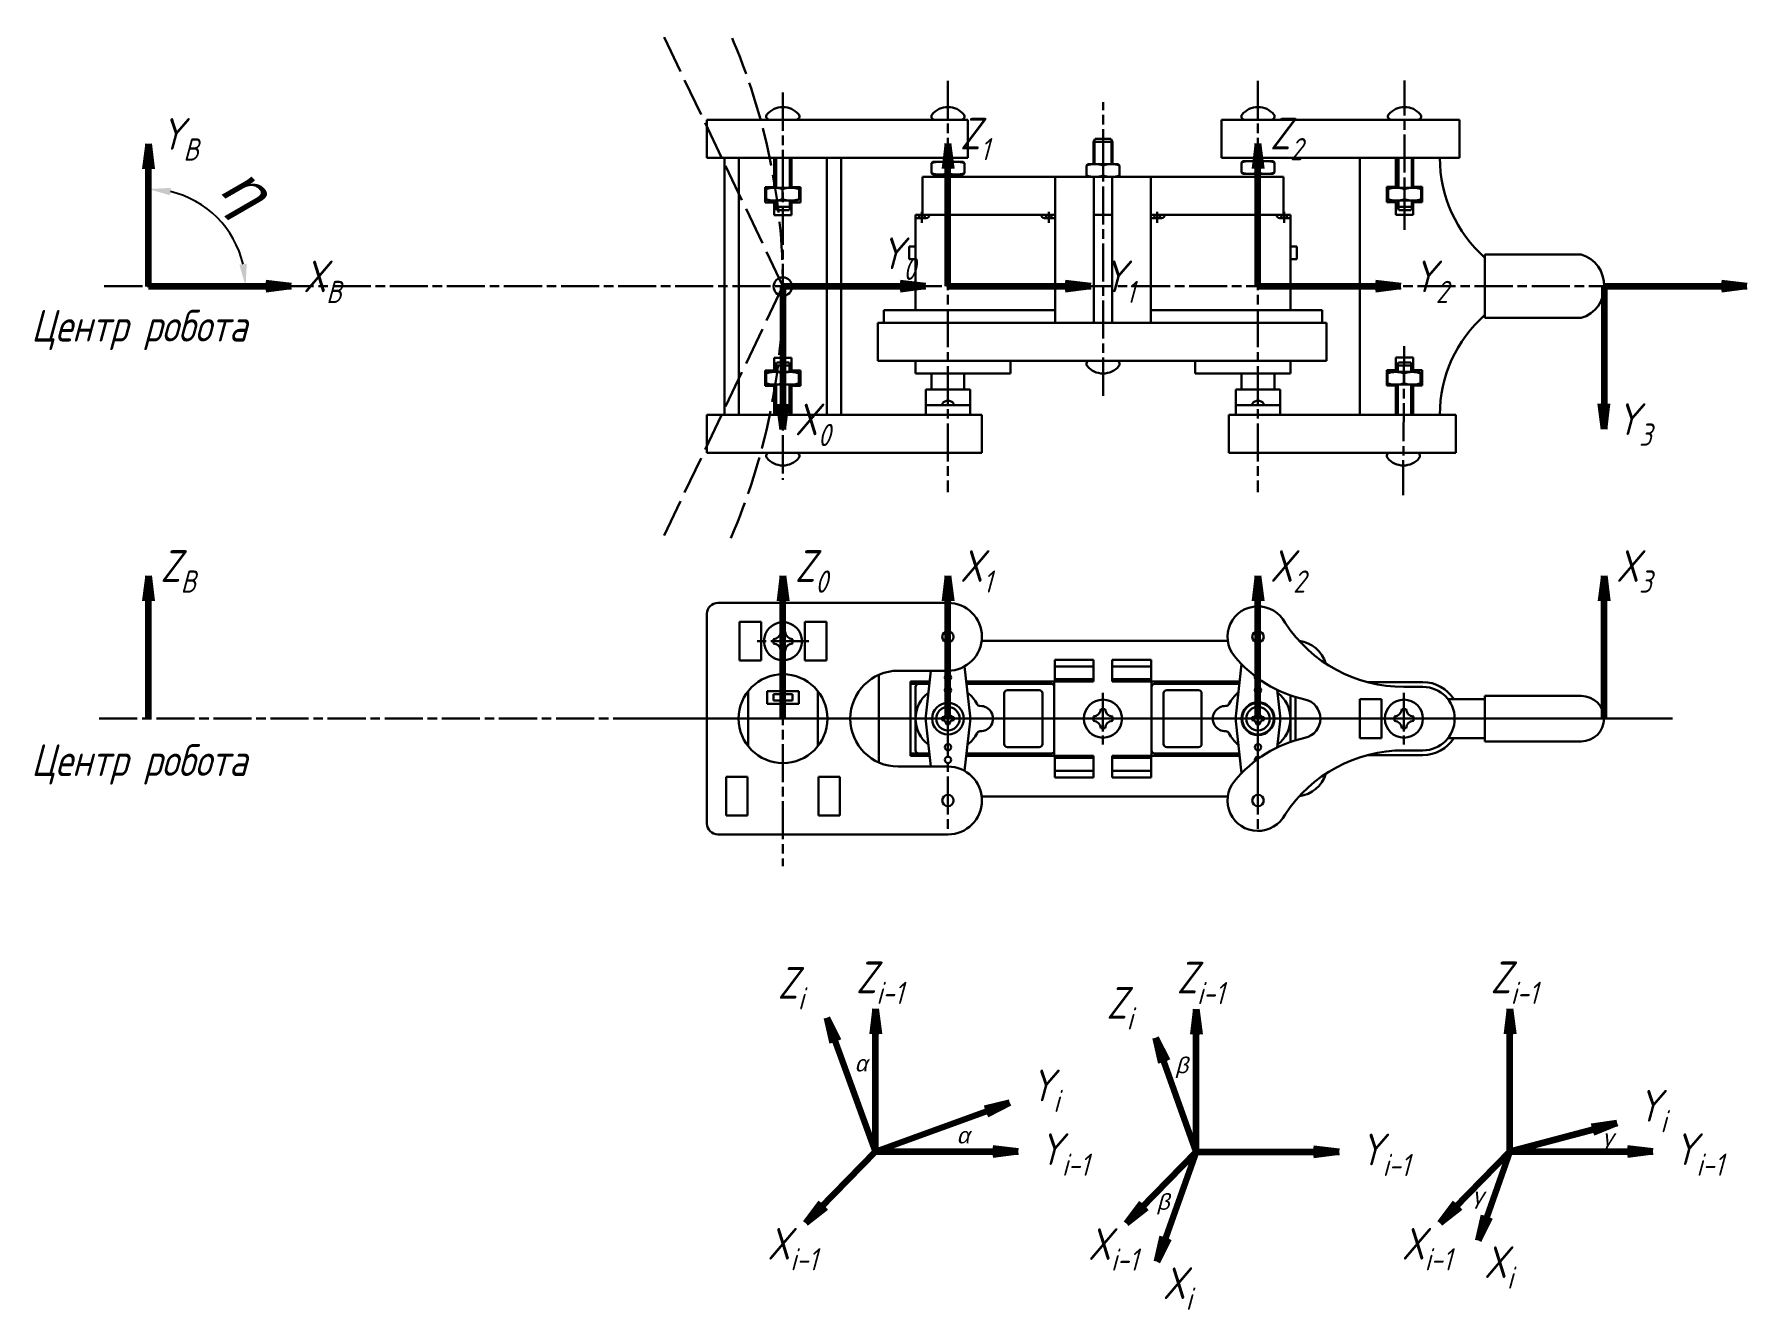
# Model space of a CAD drawing. Header units: millimetres. Extents: x 0 to 5528, y 0 to 1574.
# Drawn here: x 3866 to 4406, y 1091 to 1493 of the extents above; entities that cross this region are included whole.
import ezdxf

# ---------------------------------------------------------------- set-up
doc = ezdxf.new("R2010")
doc.units = ezdxf.units.MM
doc.linetypes.add('ACAD_ISO02W100', pattern=[15, 12, -3])
doc.linetypes.add('AM_ISO08W050', pattern=[18, 12, -1.5, 3, -1.5])
doc.layers.get('0').update_dxf_attribs({"lineweight": 60})
for name, color, linetype, lineweight in [('0.3', 130, 'Continuous', 30), ('0.6', 255, 'Continuous', 60), ('X', 5, 'Continuous', 100), ('Y', 3, 'Continuous', 100), ('Z', 1, 'Continuous', 100), ('Осевые', 10, 'AM_ISO08W050', 60), ('пунктир', 130, 'ACAD_ISO02W100', 60)]:
    doc.layers.add(name, color=color, linetype=linetype, lineweight=lineweight)
doc.styles.add('ГОСТ', font='GOST_A.TTF', dxfattribs={"oblique": 15, "height": 5})
doc.dimstyles.new('ISO-25', dxfattribs={"dimtxt": 20, "dimasz": 7, "dimexe": 1.25, "dimexo": 0.625, "dimgap": 2, "dimtad": 1, "dimtxsty": 'ГОСТ', "dimcen": 2.5, "dimadec": 0, "dimazin": 0, "dimtfac": 1, "dimtmove": 0, "dimatfit": 3, "dimfxl": 1, "dimarcsym": 0})

# ---------------------------------------------------------------- blocks, each defined once
blk = doc.blocks.new('*D38')
at = {"layer": 'Defpoints', "color": 0, "linetype": 'ByBlock', "transparency": 16777216}
for p in [(3902.31, 1458.51), (3928.85, 1428.94), (3902.31, 1413.61), (3902.31, 1413.61), (3947.31, 1413.61)]:
    blk.add_point(p, dxfattribs=at)
at = {"layer": 'пунктир', "color": 0, "linetype": 'ByBlock', "lineweight": -2, "transparency": 16777216}
blk.add_arc((3902.31, 1413.61), 30.64, 13.118, 76.882, dxfattribs=at)
at = {"layer": 'пунктир', "color": 0, "linetype": 'ByBlock', "transparency": 16777216}
for points in [[(3909.13, 1442.3), (3909.4, 1444.62), (3902.31, 1444.26)], [(3933.31, 1420.7), (3930.99, 1420.44), (3932.95, 1413.61)]]:
    blk.add_solid(points, dxfattribs=at)
at = {"layer": 'пунктир', "color": 0, "linetype": 'ByBlock', "lineweight": 30, "transparency": 16777216, "insert": (3931.72, 1443.02), "char_height": 5, "attachment_point": 5, "rotation": 315, "style": 'ГОСТ'}
blk.add_mtext('{\\fArial|b0|i0|c0|p34;\\H2.8x;η}', dxfattribs=at)

msp = doc.modelspace()

# ---------------------------------------------------------------- linework, layer by layer
at = {"color": 9, "linetype": 'Continuous', "lineweight": 30, "true_color": 0xc7c8ca}
for p, q in [((4188.131, 1448.115), (4188.131, 1402.115)), ((4200.331, 1448.115), (4200.331, 1402.115)), ((4206.131, 1448.115), (4206.131, 1402.115)), ((4218.331, 1448.115), (4218.331, 1402.115))]:
    msp.add_line(p, q, dxfattribs=at)
at = {"layer": '0.3', "color": 9, "lineweight": 30, "true_color": 0xc7c8ca}
for p, q in [((4200.569, 1452.115), (4200.594, 1459.797)), ((4205.912, 1452.115), (4205.912, 1459.797)), ((4100.242, 1454.115), (4100.247, 1444.633)), ((4104.489, 1454.115), (4104.489, 1444.633)), ((4296.348, 1454.115), (4296.353, 1444.633)), ((4300.595, 1454.115), (4300.595, 1444.633)), ((4100.249, 1440.633), (4100.251, 1437.984)), ((4104.489, 1440.633), (4104.489, 1437.95)), ((4296.356, 1440.633), (4296.357, 1437.984)), ((4300.595, 1440.633), (4300.595, 1437.95)), ((4100.219, 1386.597), (4100.221, 1389.246)), ((4104.459, 1386.597), (4104.459, 1389.28)), ((4296.169, 1386.597), (4296.171, 1389.246)), ((4300.409, 1386.597), (4300.409, 1389.28)), ((4100.212, 1373.115), (4100.217, 1382.597)), ((4104.459, 1373.115), (4104.459, 1382.597)), ((4296.162, 1373.115), (4296.167, 1382.597)), ((4300.409, 1373.115), (4300.409, 1382.597))]:
    msp.add_line(p, q, dxfattribs=at)
at = {"layer": '0.6', "color": 9, "lineweight": 30, "true_color": 0xc7c8ca}
for p, q in [((4078.401, 1466.115), (4078.401, 1454.115)), ((4160.592, 1466.115), (4078.401, 1466.115)), ((4106.554, 1466.115), (4098.069, 1466.115)), ((4104.882, 1466.115), (4098.939, 1466.115)), ((4158.604, 1466.115), (4150.119, 1466.115)), ((4157.333, 1466.115), (4151.39, 1466.115)), ((4160.592, 1466.115), (4160.592, 1454.115)), ((4240.601, 1466.115), (4315.601, 1466.115)), ((4240.601, 1466.115), (4240.601, 1454.115)), ((4256.344, 1466.115), (4247.859, 1466.115)), ((4255.073, 1466.115), (4249.13, 1466.115)), ((4302.544, 1466.115), (4294.059, 1466.115)), ((4301.273, 1466.115), (4295.33, 1466.115)), ((4315.601, 1466.115), (4315.601, 1454.115)), ((4200.753, 1460.115), (4200.253, 1459.115)), ((4203.253, 1459.115), (4200.253, 1459.115)), ((4200.253, 1452.115), (4200.253, 1459.115)), ((4203.253, 1460.115), (4200.753, 1460.115)), ((4203.253, 1460.115), (4205.753, 1460.115)), ((4203.253, 1459.115), (4206.253, 1459.115)), ((4205.753, 1460.115), (4206.253, 1459.115)), ((4206.253, 1452.115), (4206.253, 1459.115)), ((4206.253, 1452.115), (4206.253, 1459.115)), ((4160.592, 1454.115), (4078.401, 1454.115)), ((4099.926, 1454.115), (4099.926, 1444.633)), ((4104.83, 1454.115), (4104.83, 1444.633)), ((4149.177, 1452.437), (4149.604, 1452.837)), ((4149.177, 1452.437), (4149.177, 1450.837)), ((4154.361, 1452.837), (4149.604, 1452.837)), ((4154.361, 1452.837), (4159.119, 1452.837)), ((4154.361, 1452.437), (4154.361, 1449.237)), ((4159.545, 1452.437), (4159.119, 1452.837)), ((4159.545, 1452.437), (4159.545, 1450.837)), ((4240.601, 1454.115), (4315.601, 1454.115)), ((4246.917, 1452.651), (4247.344, 1453.051)), ((4246.917, 1452.651), (4246.917, 1451.051)), ((4252.101, 1453.051), (4247.344, 1453.051)), ((4252.101, 1453.051), (4256.859, 1453.051)), ((4252.101, 1452.651), (4252.101, 1449.451)), ((4257.285, 1452.651), (4256.859, 1453.051)), ((4257.285, 1452.651), (4257.285, 1451.051)), ((4296.032, 1454.115), (4296.032, 1444.633)), ((4300.936, 1454.115), (4300.936, 1444.633)), ((4146.317, 1448.115), (4218.331, 1448.115)), ((4146.317, 1448.115), (4146.317, 1436.115)), ((4149.177, 1449.237), (4149.177, 1450.837)), ((4149.177, 1449.237), (4149.604, 1448.837)), ((4154.361, 1448.837), (4149.604, 1448.837)), ((4154.361, 1448.837), (4159.119, 1448.837)), ((4159.545, 1449.237), (4159.119, 1448.837)), ((4159.545, 1449.237), (4159.545, 1450.837)), ((4188.131, 1448.115), (4188.131, 1436.115)), ((4198.069, 1451.715), (4198.495, 1452.115)), ((4198.069, 1451.715), (4198.069, 1450.115)), ((4198.069, 1448.515), (4198.069, 1450.115)), ((4198.069, 1448.515), (4198.495, 1448.115)), ((4203.253, 1452.115), (4198.495, 1452.115)), ((4203.253, 1448.115), (4198.495, 1448.115)), ((4200.331, 1448.115), (4200.331, 1436.115)), ((4203.253, 1452.115), (4208.011, 1452.115)), ((4203.253, 1451.715), (4203.253, 1448.515)), ((4203.253, 1448.115), (4208.011, 1448.115)), ((4206.131, 1448.115), (4206.131, 1436.115)), ((4208.437, 1451.715), (4208.011, 1452.115)), ((4208.437, 1448.515), (4208.011, 1448.115)), ((4208.437, 1451.715), (4208.437, 1450.115)), ((4208.437, 1448.515), (4208.437, 1450.115)), ((4218.331, 1448.115), (4260.145, 1448.115)), ((4218.331, 1448.115), (4218.331, 1436.115)), ((4246.917, 1449.451), (4246.917, 1451.051)), ((4246.917, 1449.451), (4247.344, 1449.051)), ((4252.101, 1449.051), (4247.344, 1449.051)), ((4252.101, 1449.051), (4256.859, 1449.051)), ((4257.285, 1449.451), (4256.859, 1449.051)), ((4257.285, 1449.451), (4257.285, 1451.051)), ((4260.145, 1448.115), (4260.145, 1436.115)), ((4097.042, 1444.233), (4097.469, 1444.633)), ((4097.042, 1444.233), (4097.042, 1442.633)), ((4097.042, 1441.033), (4097.042, 1442.633)), ((4102.227, 1444.633), (4097.469, 1444.633)), ((4102.227, 1444.633), (4106.984, 1444.633)), ((4102.227, 1441.033), (4102.227, 1444.233)), ((4107.411, 1444.233), (4106.984, 1444.633)), ((4107.411, 1444.233), (4107.411, 1442.633)), ((4107.411, 1441.033), (4107.411, 1442.633)), ((4293.149, 1444.233), (4293.575, 1444.633)), ((4293.149, 1444.233), (4293.149, 1442.633)), ((4293.149, 1441.033), (4293.149, 1442.633)), ((4298.333, 1444.633), (4293.575, 1444.633)), ((4298.333, 1444.633), (4303.091, 1444.633)), ((4298.333, 1441.033), (4298.333, 1444.233)), ((4303.517, 1444.233), (4303.091, 1444.633)), ((4303.517, 1444.233), (4303.517, 1442.633)), ((4303.517, 1441.033), (4303.517, 1442.633)), ((4097.042, 1441.033), (4097.469, 1440.633)), ((4102.227, 1440.633), (4097.469, 1440.633)), ((4099.926, 1440.633), (4099.926, 1438.633)), ((4102.195, 1438.633), (4099.926, 1438.633)), ((4100.426, 1437.633), (4099.926, 1438.633)), ((4102.195, 1437.633), (4100.426, 1437.633)), ((4102.195, 1438.633), (4104.83, 1438.633)), ((4102.195, 1437.633), (4104.33, 1437.633)), ((4102.227, 1440.633), (4106.984, 1440.633)), ((4104.33, 1437.633), (4104.83, 1438.633)), ((4104.83, 1440.632), (4104.83, 1438.633)), ((4104.83, 1440.632), (4104.83, 1438.633)), ((4107.411, 1441.033), (4106.984, 1440.633)), ((4188.131, 1436.115), (4144.131, 1436.115)), ((4144.131, 1436.115), (4144.131, 1406.115)), ((4146.317, 1436.115), (4188.131, 1436.115)), ((4188.131, 1406.115), (4188.131, 1436.115)), ((4200.331, 1436.115), (4206.131, 1436.115)), ((4218.331, 1436.115), (4260.145, 1436.115)), ((4218.331, 1436.115), (4262.331, 1436.115)), ((4218.331, 1406.115), (4218.331, 1436.115)), ((4262.331, 1436.115), (4262.331, 1406.115)), ((4293.149, 1441.033), (4293.575, 1440.633)), ((4298.333, 1440.633), (4293.575, 1440.633)), ((4296.032, 1440.633), (4296.032, 1438.633)), ((4298.301, 1438.633), (4296.032, 1438.633)), ((4296.532, 1437.633), (4296.032, 1438.633)), ((4298.301, 1437.633), (4296.532, 1437.633)), ((4298.301, 1438.633), (4300.937, 1438.633)), ((4298.301, 1437.633), (4300.437, 1437.633)), ((4298.333, 1440.633), (4303.091, 1440.633)), ((4300.436, 1437.633), (4300.936, 1438.633)), ((4300.936, 1440.632), (4300.936, 1438.633)), ((4300.936, 1440.632), (4300.936, 1438.633)), ((4303.517, 1441.033), (4303.091, 1440.633)), ((4147.488, 1435.115), (4144.131, 1435.115)), ((4184.775, 1435.115), (4188.131, 1435.115)), ((4221.688, 1435.115), (4218.331, 1435.115)), ((4258.975, 1435.115), (4262.331, 1435.115)), ((4142.131, 1422.115), (4142.131, 1426.115)), ((4142.131, 1426.115), (4144.131, 1426.115)), ((4264.331, 1426.115), (4262.331, 1426.115)), ((4264.331, 1422.115), (4264.331, 1426.115)), ((4144.131, 1422.115), (4142.131, 1422.115)), ((4262.331, 1422.115), (4264.331, 1422.115)), ((4323.644, 1423.615), (4323.644, 1413.615)), ((4323.644, 1423.615), (4354.015, 1423.615)), ((4323.644, 1403.615), (4323.644, 1413.615)), ((4134.131, 1402.115), (4134.131, 1406.115)), ((4134.131, 1406.115), (4188.131, 1406.115)), ((4272.331, 1406.115), (4218.331, 1406.115)), ((4272.331, 1402.115), (4272.331, 1406.115)), ((4132.292, 1402.115), (4132.292, 1390.115)), ((4132.292, 1402.115), (4273.67, 1402.115)), ((4144.131, 1402.115), (4134.131, 1402.115)), ((4144.131, 1402.115), (4188.131, 1402.115)), ((4262.331, 1402.115), (4218.331, 1402.115)), ((4262.331, 1402.115), (4272.331, 1402.115)), ((4273.67, 1402.115), (4273.67, 1390.115)), ((4323.644, 1403.615), (4354.015, 1403.615)), ((4100.396, 1389.597), (4099.896, 1388.597)), ((4102.165, 1388.597), (4099.896, 1388.597)), ((4099.896, 1386.597), (4099.896, 1388.597)), ((4102.165, 1389.597), (4100.396, 1389.597)), ((4102.165, 1389.597), (4104.3, 1389.597)), ((4102.165, 1388.597), (4104.8, 1388.597)), ((4104.3, 1389.597), (4104.8, 1388.597)), ((4104.8, 1386.597), (4104.8, 1388.597)), ((4104.8, 1386.597), (4104.8, 1388.597)), ((4132.292, 1390.115), (4273.67, 1390.115)), ((4144.131, 1390.115), (4144.131, 1386.115)), ((4174.131, 1386.115), (4174.131, 1390.115)), ((4199.01, 1390.115), (4207.496, 1390.115)), ((4200.253, 1390.115), (4206.253, 1390.115)), ((4232.331, 1386.115), (4232.331, 1390.115)), ((4262.331, 1390.115), (4262.331, 1386.115)), ((4296.346, 1389.597), (4295.846, 1388.597)), ((4298.115, 1388.597), (4295.846, 1388.597)), ((4295.846, 1386.597), (4295.846, 1388.597)), ((4298.115, 1389.597), (4296.346, 1389.597)), ((4298.115, 1389.597), (4300.25, 1389.597)), ((4298.115, 1388.597), (4300.75, 1388.597)), ((4300.25, 1389.597), (4300.75, 1388.597)), ((4300.75, 1386.597), (4300.75, 1388.597)), ((4300.75, 1386.597), (4300.75, 1388.597)), ((4097.012, 1386.197), (4097.439, 1386.597)), ((4097.012, 1386.197), (4097.012, 1384.597)), ((4097.012, 1382.997), (4097.012, 1384.597)), ((4097.012, 1382.997), (4097.439, 1382.597)), ((4102.197, 1386.597), (4097.439, 1386.597)), ((4102.197, 1382.597), (4097.439, 1382.597)), ((4099.896, 1373.115), (4099.896, 1382.597)), ((4102.197, 1386.597), (4106.954, 1386.597)), ((4102.197, 1386.197), (4102.197, 1382.997)), ((4102.197, 1382.597), (4106.954, 1382.597)), ((4104.8, 1373.115), (4104.8, 1382.597)), ((4107.381, 1386.197), (4106.954, 1386.597)), ((4107.381, 1382.997), (4106.954, 1382.597)), ((4107.381, 1386.197), (4107.381, 1384.597)), ((4107.381, 1382.997), (4107.381, 1384.597)), ((4174.131, 1386.115), (4144.131, 1386.115)), ((4149.197, 1381.115), (4149.197, 1386.115)), ((4159.525, 1381.115), (4159.525, 1386.115)), ((4262.331, 1386.115), (4232.331, 1386.115)), ((4246.937, 1381.115), (4246.937, 1386.115)), ((4257.265, 1381.115), (4257.265, 1386.115)), ((4292.963, 1386.197), (4293.389, 1386.597)), ((4292.963, 1386.197), (4292.963, 1384.597)), ((4292.963, 1382.997), (4292.963, 1384.597)), ((4292.963, 1382.997), (4293.389, 1382.597)), ((4298.147, 1386.597), (4293.389, 1386.597)), ((4298.147, 1382.597), (4293.389, 1382.597)), ((4295.846, 1373.115), (4295.846, 1382.597)), ((4298.147, 1386.597), (4302.905, 1386.597)), ((4298.147, 1386.197), (4298.147, 1382.997)), ((4298.147, 1382.597), (4302.905, 1382.597)), ((4300.75, 1373.115), (4300.75, 1382.597)), ((4303.331, 1386.197), (4302.905, 1386.597)), ((4303.331, 1382.997), (4302.905, 1382.597)), ((4303.331, 1386.197), (4303.331, 1384.597)), ((4303.331, 1382.997), (4303.331, 1384.597)), ((4161.361, 1381.115), (4147.361, 1381.115)), ((4147.361, 1381.115), (4147.361, 1373.115)), ((4161.361, 1373.115), (4161.361, 1381.115)), ((4259.101, 1381.115), (4245.101, 1381.115)), ((4245.101, 1381.115), (4245.101, 1373.115)), ((4259.101, 1373.115), (4259.101, 1381.115)), ((4165.061, 1373.115), (4078.401, 1373.115)), ((4161.361, 1376.115), (4147.361, 1376.115)), ((4152.876, 1376.115), (4155.847, 1376.115)), ((4161.361, 1373.115), (4161.361, 1376.115)), ((4242.901, 1373.115), (4314.501, 1373.115)), ((4259.101, 1376.115), (4245.101, 1376.115)), ((4245.101, 1373.115), (4259.101, 1373.115)), ((4250.616, 1376.115), (4253.587, 1376.115)), ((4259.101, 1373.115), (4259.101, 1376.115)), ((4165.061, 1361.115), (4078.401, 1361.115)), ((4098.069, 1361.115), (4106.554, 1361.115)), ((4242.901, 1361.115), (4314.501, 1361.115)), ((4247.859, 1361.115), (4256.344, 1361.115)), ((4293.693, 1361.115), (4302.179, 1361.115)), ((4099.361, 1302.415), (4099.361, 1301.715)), ((4099.361, 1301.015), (4099.361, 1301.715)), ((4102.361, 1304.715), (4101.661, 1304.715)), ((4102.361, 1304.715), (4103.061, 1304.715)), ((4105.361, 1302.415), (4105.361, 1301.715)), ((4105.361, 1301.015), (4105.361, 1301.715)), ((4252.101, 1305.315), (4252.101, 1305.315)), ((4102.361, 1298.715), (4101.661, 1298.715)), ((4102.361, 1298.715), (4103.061, 1298.715)), ((4148.948, 1292.415), (4147.402, 1278.065)), ((4159.625, 1293.799), (4161.321, 1278.065)), ((4188.131, 1293.715), (4200.331, 1293.715)), ((4206.131, 1293.715), (4218.331, 1293.715)), ((4246.914, 1294.52), (4245.141, 1278.065)), ((4091.361, 1268.655), (4091.361, 1285.975)), ((4107.361, 1285.991), (4097.361, 1285.991)), ((4097.361, 1285.991), (4097.361, 1281.991)), ((4099.361, 1282.991), (4099.361, 1284.991)), ((4099.361, 1284.991), (4105.361, 1284.991)), ((4102.361, 1284.991), (4105.361, 1284.991)), ((4105.361, 1284.991), (4105.361, 1282.991)), ((4107.361, 1281.991), (4107.361, 1285.991)), ((4113.361, 1285.975), (4113.361, 1268.655)), ((4148.506, 1288.315), (4142.542, 1288.315)), ((4144.132, 1287.315), (4144.132, 1277.315)), ((4187.132, 1288.315), (4160.217, 1288.315)), ((4172.132, 1277.315), (4172.132, 1285.315)), ((4183.132, 1286.315), (4173.132, 1286.315)), ((4184.132, 1277.315), (4184.132, 1285.315)), ((4218.581, 1267.315), (4218.581, 1287.315)), ((4219.331, 1288.315), (4246.246, 1288.315)), ((4222.331, 1277.315), (4222.331, 1285.315)), ((4223.331, 1286.315), (4233.331, 1286.315)), ((4234.331, 1277.315), (4234.331, 1285.315)), ((4258.162, 1286.399), (4259.061, 1278.065)), ((4097.361, 1281.991), (4107.361, 1281.991)), ((4105.361, 1282.991), (4099.361, 1282.991)), ((4102.361, 1281.991), (4107.361, 1281.991)), ((4203.231, 1280.315), (4202.531, 1280.315)), ((4203.231, 1280.315), (4203.931, 1280.315)), ((4262.331, 1284.668), (4262.331, 1269.962)), ((4298.101, 1280.315), (4297.401, 1280.315)), ((4298.101, 1280.315), (4298.801, 1280.315)), ((4311.974, 1283.48), (4323.644, 1283.48)), ((4323.644, 1284.48), (4323.644, 1277.315)), ((4323.644, 1284.48), (4354.015, 1284.48)), ((4144.132, 1267.315), (4144.132, 1277.315)), ((4148.948, 1262.215), (4147.402, 1276.565)), ((4152.515, 1277.746), (4152.515, 1277.315)), ((4152.515, 1276.884), (4152.515, 1277.315)), ((4154.361, 1279.162), (4153.93, 1279.162)), ((4154.361, 1275.468), (4153.93, 1275.468)), ((4154.361, 1279.162), (4154.792, 1279.162)), ((4154.361, 1275.468), (4154.792, 1275.468)), ((4156.208, 1277.746), (4156.208, 1277.315)), ((4156.208, 1276.884), (4156.208, 1277.315)), ((4159.625, 1260.83), (4161.321, 1276.565)), ((4172.132, 1277.315), (4172.132, 1269.315)), ((4184.132, 1277.315), (4184.132, 1269.315)), ((4200.231, 1278.015), (4200.231, 1277.315)), ((4200.231, 1276.615), (4200.231, 1277.315)), ((4203.231, 1274.315), (4202.531, 1274.315)), ((4203.231, 1274.315), (4203.931, 1274.315)), ((4206.231, 1278.015), (4206.231, 1277.315)), ((4206.231, 1276.615), (4206.231, 1277.315)), ((4222.331, 1277.315), (4222.331, 1269.315)), ((4234.331, 1277.315), (4234.331, 1269.315)), ((4246.914, 1260.11), (4245.141, 1276.565)), ((4250.254, 1277.746), (4250.254, 1277.315)), ((4250.254, 1276.884), (4250.254, 1277.315)), ((4252.101, 1279.162), (4251.67, 1279.162)), ((4252.101, 1275.468), (4251.67, 1275.468)), ((4252.101, 1279.162), (4252.532, 1279.162)), ((4252.101, 1275.468), (4252.532, 1275.468)), ((4253.948, 1277.746), (4253.948, 1277.315)), ((4253.948, 1276.884), (4253.948, 1277.315)), ((4258.162, 1268.231), (4259.061, 1276.565)), ((4295.101, 1278.015), (4295.101, 1277.315)), ((4295.101, 1276.615), (4295.101, 1277.315)), ((4298.101, 1274.315), (4297.401, 1274.315)), ((4298.101, 1274.315), (4298.801, 1274.315)), ((4301.101, 1278.015), (4301.101, 1277.315)), ((4301.101, 1276.615), (4301.101, 1277.315)), ((4323.644, 1270.15), (4323.644, 1277.315)), ((4311.974, 1271.15), (4323.644, 1271.15)), ((4323.644, 1270.15), (4354.015, 1270.15)), ((4148.506, 1266.315), (4142.542, 1266.315)), ((4148.506, 1266.315), (4145.132, 1266.315)), ((4160.217, 1266.315), (4187.132, 1266.315)), ((4183.132, 1268.315), (4173.132, 1268.315)), ((4246.246, 1266.315), (4219.331, 1266.315)), ((4223.331, 1268.315), (4233.331, 1268.315)), ((4188.131, 1260.915), (4200.331, 1260.915)), ((4206.131, 1260.915), (4218.331, 1260.915)), ((4154.361, 1249.315), (4154.361, 1249.315)), ((4252.101, 1249.315), (4252.101, 1249.315))]:
    msp.add_line(p, q, dxfattribs=at)
at = {"layer": '0.6', "color": 9, "linetype": 'Continuous', "lineweight": 30, "true_color": 0xc7c8ca}
for p, q in [((4284.201, 1466.115), (4291.401, 1466.115)), ((4083.953, 1454.106), (4083.953, 1373.106)), ((4088.411, 1454.115), (4088.411, 1373.115)), ((4095.953, 1454.115), (4108.669, 1454.115)), ((4099.611, 1444.814), (4099.611, 1454.115)), ((4105.011, 1454.115), (4105.011, 1444.814)), ((4116.211, 1373.115), (4116.211, 1454.115)), ((4120.669, 1373.106), (4120.669, 1454.106)), ((4284.201, 1373.115), (4284.201, 1454.115)), ((4291.401, 1454.115), (4295.601, 1454.115)), ((4295.601, 1454.115), (4295.601, 1444.915)), ((4301.001, 1444.915), (4301.001, 1454.115)), ((4301.001, 1454.115), (4309.424, 1454.115)), ((4096.731, 1440.014), (4096.731, 1444.814)), ((4096.731, 1444.814), (4099.611, 1444.814)), ((4105.011, 1444.814), (4107.891, 1444.814)), ((4107.891, 1444.814), (4107.891, 1440.014)), ((4295.601, 1444.915), (4292.722, 1444.915)), ((4292.722, 1444.915), (4292.722, 1440.115)), ((4303.881, 1444.915), (4301.001, 1444.915)), ((4303.881, 1440.115), (4303.881, 1444.915)), ((4099.611, 1440.014), (4096.731, 1440.014)), ((4099.611, 1436.014), (4099.611, 1440.014)), ((4107.891, 1440.014), (4105.011, 1440.014)), ((4105.011, 1440.014), (4105.011, 1436.014)), ((4292.722, 1440.115), (4295.601, 1440.115)), ((4295.601, 1440.115), (4295.601, 1436.115)), ((4295.601, 1436.115), (4301.001, 1436.115)), ((4301.001, 1436.115), (4301.001, 1440.115)), ((4301.001, 1440.115), (4303.881, 1440.115)), ((4105.011, 1436.014), (4099.611, 1436.014)), ((4099.611, 1387.014), (4099.611, 1391.014)), ((4099.611, 1391.014), (4105.011, 1391.014)), ((4105.011, 1391.014), (4105.011, 1387.014)), ((4301.001, 1391.115), (4295.601, 1391.115)), ((4295.601, 1391.115), (4295.601, 1387.115)), ((4301.001, 1387.115), (4301.001, 1391.115)), ((4096.731, 1382.214), (4096.731, 1387.014)), ((4096.731, 1387.014), (4099.611, 1387.014)), ((4099.611, 1382.214), (4096.731, 1382.214)), ((4099.611, 1373.115), (4099.611, 1382.214)), ((4105.011, 1387.014), (4107.891, 1387.014)), ((4107.891, 1382.214), (4105.011, 1382.214)), ((4105.011, 1382.214), (4105.011, 1373.115)), ((4107.891, 1387.014), (4107.891, 1382.214)), ((4295.601, 1387.115), (4292.722, 1387.115)), ((4292.722, 1387.115), (4292.722, 1382.315)), ((4292.722, 1382.315), (4295.601, 1382.315)), ((4295.601, 1382.315), (4295.601, 1373.115)), ((4303.881, 1387.115), (4301.001, 1387.115)), ((4301.001, 1373.115), (4301.001, 1382.315)), ((4301.001, 1382.315), (4303.881, 1382.315)), ((4303.881, 1382.315), (4303.881, 1387.115)), ((4078.401, 1373.115), (4078.401, 1361.115)), ((4113.469, 1373.115), (4091.153, 1373.115)), ((4165.061, 1373.115), (4165.061, 1361.115)), ((4242.901, 1373.115), (4242.901, 1361.115)), ((4295.601, 1373.115), (4291.401, 1373.115)), ((4309.424, 1373.115), (4301.001, 1373.115)), ((4314.501, 1373.115), (4314.501, 1361.115)), ((4291.401, 1361.115), (4284.201, 1361.115)), ((4154.361, 1313.815), (4081.836, 1313.815)), ((4078.401, 1310.38), (4078.401, 1244.249)), ((4088.661, 1307.815), (4095.461, 1307.815)), ((4088.661, 1295.615), (4088.661, 1307.815)), ((4095.461, 1307.815), (4095.461, 1295.615)), ((4109.261, 1295.615), (4109.261, 1307.815)), ((4109.261, 1307.815), (4116.061, 1307.815)), ((4116.061, 1307.815), (4116.061, 1295.615)), ((4164.982, 1301.815), (4242.589, 1301.815)), ((4188.081, 1289.015), (4188.081, 1295.815)), ((4200.281, 1295.815), (4188.081, 1295.815)), ((4200.281, 1295.815), (4188.081, 1295.815)), ((4200.281, 1289.015), (4200.281, 1295.815)), ((4206.181, 1289.015), (4206.181, 1295.815)), ((4206.181, 1295.815), (4218.381, 1295.815)), ((4206.181, 1295.815), (4218.331, 1295.815)), ((4218.381, 1289.015), (4218.381, 1295.815)), ((4095.461, 1295.615), (4088.661, 1295.615)), ((4116.061, 1295.615), (4109.261, 1295.615)), ((4132.542, 1263.51), (4132.542, 1291.12)), ((4138.661, 1292.415), (4154.361, 1292.415)), ((4142.542, 1265.615), (4142.542, 1289.015)), ((4142.542, 1289.015), (4148.582, 1289.015)), ((4160.141, 1289.015), (4187.881, 1289.015)), ((4187.881, 1289.015), (4187.881, 1265.615)), ((4188.081, 1289.015), (4200.281, 1289.015)), ((4200.331, 1289.715), (4188.131, 1289.715)), ((4206.131, 1289.715), (4218.331, 1289.715)), ((4218.381, 1289.015), (4206.181, 1289.015)), ((4218.581, 1289.015), (4218.581, 1265.615)), ((4246.321, 1289.015), (4218.581, 1289.015)), ((4286.598, 1288.815), (4304.101, 1288.815)), ((4298.101, 1287.315), (4304.101, 1287.315)), ((4263.92, 1270.481), (4263.92, 1284.149)), ((4284.201, 1283.48), (4291.001, 1283.48)), ((4284.201, 1271.15), (4284.201, 1283.48)), ((4291.001, 1283.48), (4291.001, 1271.15)), ((4291.001, 1271.15), (4284.201, 1271.15)), ((4148.582, 1265.615), (4142.542, 1265.615)), ((4187.881, 1265.615), (4160.141, 1265.615)), ((4188.081, 1265.615), (4188.081, 1258.815)), ((4188.081, 1265.615), (4200.281, 1265.615)), ((4200.331, 1264.915), (4188.131, 1264.915)), ((4200.281, 1265.615), (4200.281, 1258.815)), ((4206.131, 1264.915), (4218.331, 1264.915)), ((4218.381, 1265.615), (4206.181, 1265.615)), ((4206.181, 1265.615), (4206.181, 1258.815)), ((4218.381, 1265.615), (4218.381, 1258.815)), ((4218.581, 1265.615), (4246.321, 1265.615)), ((4304.101, 1265.815), (4286.598, 1265.815)), ((4304.101, 1267.315), (4298.101, 1267.315)), ((4084.401, 1259.015), (4091.201, 1259.015)), ((4084.401, 1246.815), (4084.401, 1259.015)), ((4091.201, 1259.015), (4091.201, 1246.815)), ((4113.521, 1259.015), (4120.321, 1259.015)), ((4113.521, 1246.815), (4113.521, 1259.015)), ((4120.321, 1259.015), (4120.321, 1246.815)), ((4154.361, 1262.215), (4138.661, 1262.215)), ((4200.281, 1258.815), (4188.081, 1258.815)), ((4200.281, 1258.815), (4188.081, 1258.815)), ((4206.181, 1258.815), (4218.381, 1258.815)), ((4206.181, 1258.815), (4218.381, 1258.815)), ((4164.982, 1252.815), (4242.589, 1252.815)), ((4091.201, 1246.815), (4084.401, 1246.815)), ((4120.321, 1246.815), (4113.521, 1246.815)), ((4081.836, 1240.815), (4154.361, 1240.815))]:
    msp.add_line(p, q, dxfattribs=at)
for centre, radius in [((4102.311, 1413.514), 2.9), ((4154.361, 1303.115), 1.8), ((4252.101, 1303.115), 1.8), ((4102.361, 1277.315), 14), ((4154.361, 1251.515), 1.8), ((4252.101, 1251.515), 1.8)]:
    msp.add_circle(centre, radius, dxfattribs=at)
at = {"layer": '0.6', "color": 9, "lineweight": 30, "true_color": 0xc7c8ca}
for centre, radius in [((4102.361, 1301.715), 6), ((4154.361, 1290.315), 1), ((4154.361, 1286.315), 1), ((4252.101, 1286.315), 1), ((4154.361, 1277.315), 5), ((4154.361, 1277.315), 3.693), ((4203.231, 1277.315), 6), ((4252.101, 1277.315), 5.164), ((4252.101, 1277.315), 5), ((4252.101, 1277.315), 3.693), ((4298.101, 1277.315), 6), ((4154.361, 1268.315), 1), ((4252.101, 1268.315), 1), ((4154.361, 1264.315), 1)]:
    msp.add_circle(centre, radius, dxfattribs=at)
for centre, radius, start, end in [((4102.311, 1463.615), 6.5, 39.5212, 140.4788), ((4154.361, 1463.615), 6.5, 39.5212, 140.4788), ((4252.101, 1463.615), 6.5, 39.5212, 140.4788), ((4298.301, 1463.615), 6.5, 39.5212, 140.4788), ((4098.069, 1467.115), 1, 140.4788, 270), ((4106.554, 1467.115), 1, 270, 39.5212), ((4150.119, 1467.115), 1, 140.4788, 270), ((4158.604, 1467.115), 1, 270, 39.5212), ((4247.859, 1467.115), 1, 140.4788, 270), ((4256.344, 1467.115), 1, 270, 39.5212), ((4294.059, 1467.115), 1, 140.4788, 270), ((4302.544, 1467.115), 1, 270, 39.5212), ((4151.769, 1444.249), 8.588, 72.43358, 107.56642), ((4156.953, 1444.249), 8.588, 72.43358, 107.56642), ((4249.509, 1444.464), 8.588, 72.43358, 107.56642), ((4254.693, 1444.464), 8.588, 72.43358, 107.56642), ((4151.769, 1457.425), 8.588, 252.43358, 287.56642), ((4156.953, 1457.425), 8.588, 252.43358, 287.56642), ((4200.661, 1443.527), 8.588, 72.43358, 107.56642), ((4200.661, 1456.703), 8.588, 252.43358, 287.56642), ((4205.845, 1443.527), 8.588, 72.43358, 107.56642), ((4205.845, 1456.703), 8.588, 252.43358, 287.56642), ((4249.509, 1457.639), 8.588, 252.43358, 287.56642), ((4254.693, 1457.639), 8.588, 252.43358, 287.56642), ((4099.634, 1436.045), 8.588, 72.43358, 107.56642), ((4104.819, 1436.045), 8.588, 72.43358, 107.56642), ((4295.741, 1436.045), 8.588, 72.43358, 107.56642), ((4300.925, 1436.045), 8.588, 72.43358, 107.56642), ((4099.634, 1449.221), 8.588, 252.43358, 287.56642), ((4104.819, 1449.221), 8.588, 252.43358, 287.56642), ((4146.131, 1435.115), 1, 0, 180), ((4147.488, 1436.115), 1, 270, 0), ((4184.775, 1436.115), 1, 180, 270), ((4186.131, 1435.115), 1, 0, 180), ((4220.331, 1435.115), 1, 0, 180), ((4221.688, 1436.115), 1, 270, 0), ((4258.975, 1436.115), 1, 180, 270), ((4260.331, 1435.115), 1, 0, 180), ((4295.741, 1449.221), 8.588, 252.43358, 287.56642), ((4300.925, 1449.221), 8.588, 252.43358, 287.56642), ((4351.135, 1413.985), 10.051, 357.89, 73.35319), ((4351.135, 1413.245), 10.051, 286.64681, 2.11), ((4199.01, 1389.115), 1, 90, 219.5212), ((4203.253, 1392.615), 6.5, 219.5212, 320.4788), ((4207.496, 1389.115), 1, 320.4788, 90), ((4099.605, 1378.009), 8.588, 72.43358, 107.56642), ((4099.605, 1391.185), 8.588, 252.43358, 287.56642), ((4104.789, 1378.009), 8.588, 72.43358, 107.56642), ((4104.789, 1391.185), 8.588, 252.43358, 287.56642), ((4295.555, 1378.009), 8.588, 72.43358, 107.56642), ((4295.555, 1391.185), 8.588, 252.43358, 287.56642), ((4300.739, 1378.009), 8.588, 72.43358, 107.56642), ((4300.739, 1391.185), 8.588, 252.43358, 287.56642), ((4152.876, 1376.465), 0.35, 140.4788, 270), ((4154.361, 1375.239), 2.276, 39.5212, 140.4788), ((4155.847, 1376.465), 0.35, 270, 39.5212), ((4250.616, 1376.465), 0.35, 140.4788, 270), ((4252.101, 1375.239), 2.276, 39.5212, 140.4788), ((4253.587, 1376.465), 0.35, 270, 39.5212), ((4098.069, 1360.115), 1, 90, 219.5212), ((4106.554, 1360.115), 1, 320.4788, 90), ((4293.693, 1360.115), 1, 90, 219.5212), ((4302.179, 1360.115), 1, 320.4788, 90), ((4102.311, 1363.615), 6.5, 219.5212, 320.4788), ((4297.936, 1363.615), 6.5, 219.5212, 320.4788), ((4099.361, 1304.715), 2.3, 270, 360), ((4105.361, 1304.715), 2.3, 180, 270), ((4099.361, 1298.715), 2.3, 0, 90), ((4105.361, 1298.715), 2.3, 90, 180), ((4252.101, 1290.315), 1, 156.63393, 310.93056), ((4145.132, 1287.315), 1, 90, 180), ((4154.362, 1277.315), 10.23, 127.02695, 232.97305), ((4154.362, 1277.315), 10.23, 26.42138, 52.97305), ((4173.132, 1285.315), 1, 90, 180), ((4183.132, 1285.315), 1, 0, 90), ((4186.881, 1287.315), 1, 0, 90), ((4219.581, 1287.315), 1, 90, 180), ((4223.331, 1285.315), 1, 90, 180), ((4233.331, 1285.315), 1, 0, 90), ((4252.101, 1277.315), 10.23, 127.02695, 153.57862), ((4252.101, 1277.315), 10.23, 307.02695, 52.97305), ((4164.419, 1282.312), 1, 206.42138, 271.98307), ((4164.592, 1277.315), 4, 268.01693, 91.98307), ((4200.231, 1280.315), 2.3, 270, 360), ((4206.231, 1280.315), 2.3, 180, 270), ((4241.871, 1277.315), 4, 88.01693, 271.98307), ((4242.044, 1282.312), 1, 268.01693, 333.57862), ((4295.101, 1280.315), 2.3, 270, 360), ((4301.101, 1280.315), 2.3, 180, 270), ((4354.015, 1277.315), 7.165, 270, 90), ((4154.361, 1277.315), 7, 173.84935, 186.15065), ((4152.515, 1279.162), 1.416, 270, 360), ((4152.515, 1275.468), 1.416, 0, 90), ((4156.208, 1279.162), 1.416, 180, 270), ((4156.208, 1275.468), 1.416, 90, 180), ((4154.361, 1277.315), 7, 353.84935, 6.15065), ((4200.231, 1274.315), 2.3, 0, 90), ((4206.231, 1274.315), 2.3, 90, 180), ((4252.101, 1277.315), 7, 173.84935, 186.15065), ((4250.254, 1279.162), 1.416, 270, 360), ((4250.254, 1275.468), 1.416, 0, 90), ((4253.948, 1279.162), 1.416, 180, 270), ((4253.948, 1275.468), 1.416, 90, 180), ((4252.101, 1277.315), 7, 353.84935, 6.15065), ((4295.101, 1274.315), 2.3, 0, 90), ((4301.101, 1274.315), 2.3, 90, 180), ((4154.362, 1277.315), 10.23, 307.02695, 333.57862), ((4164.419, 1272.318), 1, 88.01693, 153.57862), ((4173.132, 1269.315), 1, 180, 270), ((4183.132, 1269.315), 1, 270, 0), ((4223.331, 1269.315), 1, 180, 270), ((4233.331, 1269.315), 1, 270, 0), ((4242.044, 1272.318), 1, 26.42138, 91.98307), ((4252.101, 1277.315), 10.23, 206.42138, 232.97305), ((4145.132, 1267.315), 1, 180, 270), ((4186.881, 1267.315), 1, 270, 0), ((4219.581, 1267.315), 1, 180, 270), ((4252.101, 1264.315), 1, 49.06944, 203.36607)]:
    msp.add_arc(centre, radius, start, end, dxfattribs=at)
at = {"layer": '0.6', "color": 9, "linetype": 'Continuous', "lineweight": 30, "true_color": 0xc7c8ca}
for centre, radius, start, end in [((4351.424, 1454.115), 42, 180, 228.59038), ((4351.424, 1373.115), 42, 131.40962, 180), ((4081.836, 1310.38), 3.435, 90, 180), ((4154.361, 1303.115), 10.7, 270, 90), ((4252.101, 1303.115), 9.6, 27.18422, 219.29746), ((4298.101, 1332.167), 44.852, 213.36338, 270), ((4263.777, 1291.756), 10.143, 16.68527, 82.62856), ((4275.5, 1322.265), 39.837, 219.29746, 257.52752), ((4138.661, 1277.315), 15.1, 90, 270), ((4304.101, 1277.315), 11.5, 32.41766, 90), ((4304.101, 1277.315), 10, 270, 90), ((4265.558, 1277.315), 6.2, 282.47248, 77.52752), ((4275.5, 1232.364), 39.837, 102.47248, 140.70254), ((4304.101, 1277.315), 11.5, 270, 327.58234), ((4298.101, 1222.463), 44.852, 90, 146.63662), ((4154.361, 1251.515), 10.7, 270, 90), ((4263.92, 1262.815), 10, 277.0555, 343.47778), ((4252.101, 1251.515), 9.6, 140.70254, 332.81578), ((4081.836, 1244.249), 3.435, 180, 270)]:
    msp.add_arc(centre, radius, start, end, dxfattribs=at)
at = {"layer": 'X'}
for p, q in [((3947.311, 1413.615), (3939.311, 1414.615)), ((3939.311, 1414.615), (3940.311, 1413.615)), ((3902.311, 1413.615), (3947.311, 1413.615)), ((3947.311, 1413.615), (3939.311, 1412.615)), ((3939.311, 1412.615), (3940.311, 1413.615)), ((4102.311, 1413.514), (4102.311, 1368.514)), ((4102.311, 1368.514), (4101.311, 1376.514)), ((4101.311, 1376.514), (4102.311, 1375.514)), ((4102.311, 1368.514), (4103.311, 1376.514)), ((4103.311, 1376.514), (4102.311, 1375.514)), ((4154.361, 1322.315), (4153.361, 1314.315)), ((4154.361, 1277.315), (4154.361, 1322.315)), ((4154.361, 1322.315), (4155.361, 1314.315)), ((4252.101, 1322.315), (4251.101, 1314.315)), ((4252.101, 1277.315), (4252.101, 1322.315)), ((4252.101, 1322.315), (4253.101, 1314.315)), ((4361.18, 1322.315), (4360.18, 1314.315)), ((4361.18, 1277.315), (4361.18, 1322.315)), ((4361.18, 1322.315), (4362.18, 1314.315)), ((4153.361, 1314.315), (4154.361, 1315.315)), ((4155.361, 1314.315), (4154.361, 1315.315)), ((4251.101, 1314.315), (4252.101, 1315.315)), ((4253.101, 1314.315), (4252.101, 1315.315)), ((4360.18, 1314.315), (4361.18, 1315.315)), ((4362.18, 1314.315), (4361.18, 1315.315)), ((4131.537, 1140.835), (4109.513, 1118.358)), ((4232.641, 1140.741), (4210.617, 1118.263)), ((4232.641, 1140.741), (4220.354, 1106.218)), ((4331.537, 1140.835), (4309.513, 1118.358)), ((4331.537, 1140.835), (4321.621, 1112.858)), ((4109.513, 1118.358), (4114.411, 1124.761)), ((4109.513, 1118.358), (4115.836, 1123.359)), ((4114.411, 1124.761), (4114.422, 1123.347)), ((4115.836, 1123.359), (4114.422, 1123.347)), ((4210.617, 1118.263), (4215.515, 1124.667)), ((4210.617, 1118.263), (4216.94, 1123.264)), ((4215.515, 1124.667), (4215.526, 1123.253)), ((4216.94, 1123.264), (4215.526, 1123.253)), ((4309.513, 1118.358), (4314.411, 1124.761)), ((4309.513, 1118.358), (4315.836, 1123.359)), ((4314.411, 1124.761), (4314.422, 1123.347)), ((4315.836, 1123.359), (4314.422, 1123.347)), ((4321.621, 1112.858), (4323.354, 1120.732)), ((4321.621, 1112.858), (4325.239, 1120.063)), ((4323.354, 1120.732), (4323.962, 1119.455)), ((4325.239, 1120.063), (4323.962, 1119.455)), ((4220.354, 1106.218), (4222.087, 1114.092)), ((4220.354, 1106.218), (4223.972, 1113.423)), ((4222.087, 1114.092), (4222.695, 1112.815)), ((4223.972, 1113.423), (4222.695, 1112.815))]:
    msp.add_line(p, q, dxfattribs=at)
at = {"layer": 'Y'}
for p, q in [((3902.311, 1458.514), (3901.311, 1450.514)), ((3902.311, 1413.514), (3902.311, 1458.514)), ((3902.311, 1458.514), (3903.311, 1450.514)), ((3901.311, 1450.514), (3902.311, 1451.514)), ((3903.311, 1450.514), (3902.311, 1451.514)), ((4147.311, 1413.615), (4139.311, 1414.615)), ((4139.311, 1414.615), (4140.311, 1413.615)), ((4199.361, 1413.615), (4191.361, 1414.615)), ((4191.361, 1414.615), (4192.361, 1413.615)), ((4297.101, 1413.615), (4289.101, 1414.615)), ((4289.101, 1414.615), (4290.101, 1413.615)), ((4102.311, 1413.615), (4147.311, 1413.615)), ((4147.311, 1413.615), (4139.311, 1412.615)), ((4139.311, 1412.615), (4140.311, 1413.615)), ((4154.361, 1413.615), (4199.361, 1413.615)), ((4199.361, 1413.615), (4191.361, 1412.615)), ((4191.361, 1412.615), (4192.361, 1413.615)), ((4252.101, 1413.615), (4297.101, 1413.615)), ((4297.101, 1413.615), (4289.101, 1412.615)), ((4289.101, 1412.615), (4290.101, 1413.615)), ((4361.18, 1413.615), (4361.18, 1368.615)), ((4361.18, 1368.615), (4360.18, 1376.615)), ((4360.18, 1376.615), (4361.18, 1375.615)), ((4361.18, 1368.615), (4362.18, 1376.615)), ((4362.18, 1376.615), (4361.18, 1375.615)), ((4131.537, 1140.835), (4173.81, 1156.162)), ((4173.81, 1156.162), (4165.95, 1154.365)), ((4173.81, 1156.162), (4166.634, 1152.486)), ((4165.95, 1154.365), (4167.232, 1153.768)), ((4166.634, 1152.486), (4167.232, 1153.768)), ((4331.537, 1140.835), (4365.185, 1149.756)), ((4365.185, 1149.756), (4357.199, 1148.651)), ((4357.199, 1148.651), (4358.424, 1147.944)), ((4365.185, 1149.756), (4357.717, 1146.719)), ((4357.717, 1146.719), (4358.424, 1147.944)), ((4131.537, 1140.835), (4176.537, 1140.835)), ((4176.537, 1140.835), (4168.537, 1141.835)), ((4168.537, 1141.835), (4169.537, 1140.835)), ((4176.537, 1140.835), (4168.537, 1139.835)), ((4168.537, 1139.835), (4169.537, 1140.835)), ((4232.641, 1140.741), (4277.641, 1140.741)), ((4277.641, 1140.741), (4269.641, 1141.741)), ((4269.641, 1141.741), (4270.641, 1140.741)), ((4277.641, 1140.741), (4269.641, 1139.741)), ((4269.641, 1139.741), (4270.641, 1140.741)), ((4331.537, 1140.835), (4376.537, 1140.835)), ((4376.537, 1140.835), (4368.537, 1141.835)), ((4368.537, 1141.835), (4369.537, 1140.835)), ((4376.537, 1140.835), (4368.537, 1139.835)), ((4368.537, 1139.835), (4369.537, 1140.835))]:
    msp.add_line(p, q, dxfattribs=at)
at = {"layer": 'Z'}
for p, q in [((4154.361, 1458.615), (4153.361, 1450.615)), ((4154.361, 1413.615), (4154.361, 1458.615)), ((4154.361, 1458.615), (4155.361, 1450.615)), ((4252.101, 1458.615), (4251.101, 1450.615)), ((4252.101, 1413.615), (4252.101, 1458.615)), ((4252.101, 1458.615), (4253.101, 1450.615)), ((4153.361, 1450.615), (4154.361, 1451.615)), ((4155.361, 1450.615), (4154.361, 1451.615)), ((4251.101, 1450.615), (4252.101, 1451.615)), ((4253.101, 1450.615), (4252.101, 1451.615)), ((4406.18, 1413.615), (4398.18, 1414.615)), ((4398.18, 1414.615), (4399.18, 1413.615)), ((4361.18, 1413.615), (4406.18, 1413.615)), ((4406.18, 1413.615), (4398.18, 1412.615)), ((4398.18, 1412.615), (4399.18, 1413.615)), ((3902.311, 1322.315), (3901.311, 1314.315)), ((3902.311, 1277.315), (3902.311, 1322.315)), ((3902.311, 1322.315), (3903.311, 1314.315)), ((4102.361, 1322.315), (4101.361, 1314.315)), ((4102.361, 1277.315), (4102.361, 1322.315)), ((4102.361, 1322.315), (4103.361, 1314.315)), ((3901.311, 1314.315), (3902.311, 1315.315)), ((3903.311, 1314.315), (3902.311, 1315.315)), ((4101.361, 1314.315), (4102.361, 1315.315)), ((4103.361, 1314.315), (4102.361, 1315.315)), ((4131.537, 1140.835), (4116.13, 1183.029)), ((4116.13, 1183.029), (4117.927, 1175.169)), ((4116.13, 1183.029), (4119.806, 1175.853)), ((4131.537, 1185.835), (4130.537, 1177.835)), ((4131.537, 1140.835), (4131.537, 1185.835)), ((4131.537, 1185.835), (4132.537, 1177.835)), ((4232.641, 1185.741), (4231.641, 1177.741)), ((4232.641, 1140.741), (4232.641, 1185.741)), ((4232.641, 1185.741), (4233.641, 1177.741)), ((4331.537, 1185.835), (4330.537, 1177.835)), ((4331.537, 1140.835), (4331.537, 1185.835)), ((4331.537, 1185.835), (4332.537, 1177.835)), ((4130.537, 1177.835), (4131.537, 1178.835)), ((4131.537, 1178.835), (4132.537, 1177.835)), ((4231.641, 1177.741), (4232.641, 1178.741)), ((4232.641, 1178.741), (4233.641, 1177.741)), ((4330.537, 1177.835), (4331.537, 1178.835)), ((4331.537, 1178.835), (4332.537, 1177.835)), ((4117.927, 1175.169), (4118.524, 1176.451)), ((4118.524, 1176.451), (4119.806, 1175.853)), ((4232.641, 1140.741), (4219.785, 1176.722)), ((4219.785, 1176.722), (4221.582, 1168.863)), ((4219.785, 1176.722), (4223.461, 1169.547)), ((4221.582, 1168.863), (4222.151, 1170.083)), ((4222.151, 1170.083), (4223.461, 1169.547))]:
    msp.add_line(p, q, dxfattribs=at)
at = {"layer": 'Осевые', "color": 9, "lineweight": 30, "true_color": 0xc7c8ca}
for p, q in [((4102.311, 1474.642), (4102.311, 1352.579)), ((4154.361, 1478.391), (4154.361, 1348.694)), ((4298.301, 1431.434), (4298.301, 1478.43)), ((4203.253, 1379.108), (4203.253, 1471.67)), ((4252.101, 1452.115), (4252.101, 1448.115)), ((4146.131, 1433.659), (4146.131, 1437.051)), ((4186.131, 1433.659), (4186.131, 1437.051)), ((4220.331, 1433.659), (4220.331, 1437.051)), ((4260.331, 1433.659), (4260.331, 1437.051)), ((3888.401, 1413.615), (4381.18, 1413.615)), ((4298.172, 1394.758), (4297.842, 1347.763)), ((4154.361, 1313.103), (4154.361, 1241.527)), ((4252.101, 1313.103), (4252.101, 1241.527)), ((4102.361, 1309.879), (4102.361, 1293.551)), ((4110.525, 1301.715), (4094.197, 1301.715)), ((4102.361, 1297.633), (4102.361, 1305.797)), ((4102.361, 1305.275), (4102.361, 1230.815)), ((4252.101, 1258.809), (4252.101, 1295.821)), ((4203.231, 1285.479), (4203.231, 1269.151)), ((4298.101, 1285.479), (4298.101, 1269.151)), ((4154.361, 1272.986), (4154.361, 1281.644)), ((4203.231, 1273.233), (4203.231, 1281.397)), ((4252.101, 1272.986), (4252.101, 1281.644)), ((4298.101, 1273.233), (4298.101, 1281.397)), ((3886.818, 1277.315), (4382.749, 1277.315)), ((4056.818, 1277.315), (4382.749, 1277.315)), ((4142.005, 1277.315), (4166.718, 1277.315)), ((4166.718, 1277.315), (4142.005, 1277.315)), ((4150.032, 1277.315), (4158.69, 1277.315)), ((4211.395, 1277.315), (4195.067, 1277.315)), ((4201.437, 1277.315), (4279.224, 1277.315)), ((4239.745, 1277.315), (4264.457, 1277.315)), ((4247.772, 1277.315), (4256.43, 1277.315)), ((4306.265, 1277.315), (4289.937, 1277.315))]:
    msp.add_line(p, q, dxfattribs=at)
at = {"layer": 'Осевые', "color": 252, "lineweight": 30, "true_color": 0x939598}
msp.add_line((4252.101, 1478.391), (4252.101, 1348.694), dxfattribs=at)
at = {"layer": 'пунктир', "color": 252, "lineweight": 30, "true_color": 0x939598}
for q in [(4064.493, 1493.052), (4064.493, 1334.177)]:
    msp.add_line((4102.311, 1413.615), q, dxfattribs=at)
msp.add_arc((3902.311, 1413.514), 200, 336.62899, 23.37101, dxfattribs=at)

# ---------------------------------------------------------------- texts
at = {"layer": 'пунктир', "attachment_point": 1, "style": 'ГОСТ'}
for s, width, insert, char_height in [('\\A1;Y{\\H0.7x;\\S^ B;}', 26.2361, (3906.099, 1466.63), 10), ('\\A1;Z{\\H0.7x;\\S^ 1;}', 26.2361, (4158.149, 1466.731), 10), ('\\A1;Z{\\H0.7x;\\S^ 2;}', 26.2361, (4255.889, 1466.731), 10), ('\\A1;Y{\\H0.7x;\\S^ 0;}', 26.2361, (4133.003, 1429.011), 10), ('\\A1;X{\\H0.7x;\\S^ B;}', 26.2361, (3951.099, 1421.731), 10), ('\\A1;Y{\\H0.7x;\\S^ 1;}', 26.2361, (4203.149, 1421.731), 10), ('\\A1;Y{\\H0.7x;\\S^ 2;}', 26.2361, (4300.889, 1421.731), 10), ('Центр робота', 113.10047, (3865.403, 1406.188), 10), ('\\A1;Y{\\H0.7x;\\S^ 3;}', 26.2361, (4364.967, 1376.731), 10), ('\\A1;X{\\H0.7x;\\S^ 0;}', 26.2361, (4106.099, 1376.63), 10), ('\\A1;Z{\\H0.7x;\\S^ B;}', 26.2361, (3906.099, 1330.431), 10), ('\\A1;Z{\\H0.7x;\\S^ 0;}', 26.2361, (4106.149, 1330.431), 10), ('\\A1;X{\\H0.7x;\\S^ 1;}', 26.2361, (4158.149, 1330.431), 10), ('\\A1;X{\\H0.7x;\\S^ 2;}', 26.2361, (4255.888, 1330.431), 10), ('\\A1;X{\\H0.7x;\\S^ 3;}', 26.2361, (4364.967, 1330.431), 10), ('Центр робота', 113.10047, (3865.403, 1269.248), 10), ('\\A1;Z{\\H0.7x;\\S^ i;}', 26.2361, (4100.702, 1199.027), 10), ('\\A1;Z{\\H0.7x;\\S^ i-1;}', 26.2361, (4125.421, 1200.776), 10), ('\\A1;Z{\\H0.7x;\\S^ i-1;}', 26.2361, (4226.525, 1200.682), 10), ('\\A1;Z{\\H0.7x;\\S^ i-1;}', 26.2361, (4325.421, 1200.776), 10), ('\\A1;Z{\\H0.7x;\\S^ i;}', 26.2361, (4204.357, 1192.721), 10), ('{\\fArial|b0|i0|c0|p34;α}', 11.77237, (4124.953, 1171.125), 5), ('\\A1;Y{\\H0.7x;\\S^ i;}', 26.2361, (4180.334, 1166.708), 10), ('{\\fArial|b0|i0|c0|p34;β}', 11.77237, (4226.036, 1170.567), 5), ('\\A1;Y{\\H0.7x;\\S^ i;}', 26.2361, (4371.71, 1160.302), 10), ('{\\fArial|b0|i0|c0|p34;α}', 11.77237, (4157.12, 1148.446), 5), ('\\A1;Y{\\H0.7x;\\S^ i-1;}', 26.2361, (4183.062, 1146.615), 10), ('\\A1;Y{\\H0.7x;\\S^ i-1;}', 26.2361, (4284.166, 1146.52), 10), ('{\\fArial|b0|i0|c0|p34;γ}', 11.77237, (4360.646, 1147.758), 5), ('\\A1;Y{\\H0.7x;\\S^ i-1;}', 26.2361, (4383.062, 1146.615), 10), ('{\\fArial|b0|i0|c0|p34;β}', 11.77237, (4220.179, 1127.525), 5), ('{\\fArial|b0|i0|c0|p34;γ}', 11.77237, (4319.707, 1129.32), 5), ('\\A1;X{\\H0.7x;\\S^ i-1;}', 26.2361, (4097.4, 1116.791), 10), ('\\A1;X{\\H0.7x;\\S^ i-1;}', 26.2361, (4198.504, 1116.697), 10), ('\\A1;X{\\H0.7x;\\S^ i-1;}', 26.2361, (4297.4, 1116.791), 10), ('\\A1;X{\\H0.7x;\\S^ i;}', 26.2361, (4323.328, 1111.005), 10), ('\\A1;X{\\H0.7x;\\S^ i;}', 26.2361, (4222.062, 1104.365), 10)]:
    msp.add_mtext_dynamic_manual_height_columns(s, width=width, gutter_width=25, heights=[0], dxfattribs=dict(at, insert=insert, char_height=char_height))

# ---------------------------------------------------------------- dimensions: what is measured, and where the dimension line sits
at = {"layer": 'пунктир', "color": 252, "linetype": 'ByBlock', "lineweight": 30, "true_color": 0x939598}
dim = msp.add_angular_dim_2l(base=(3928.847, 1428.935), line1=((3902.311, 1413.615), (3902.311, 1458.514)), line2=((3902.311, 1413.615), (3947.311, 1413.615)), text='{\\fArial|b0|i0|c0|p34;\\H2.8x;η}', dimstyle='ISO-25', dxfattribs=at)
dim.commit()
dim.dimension.update_dxf_attribs({"geometry": '*D38', "text_midpoint": (3931.716, 1443.019)})

doc.saveas('drawing.dxf')
